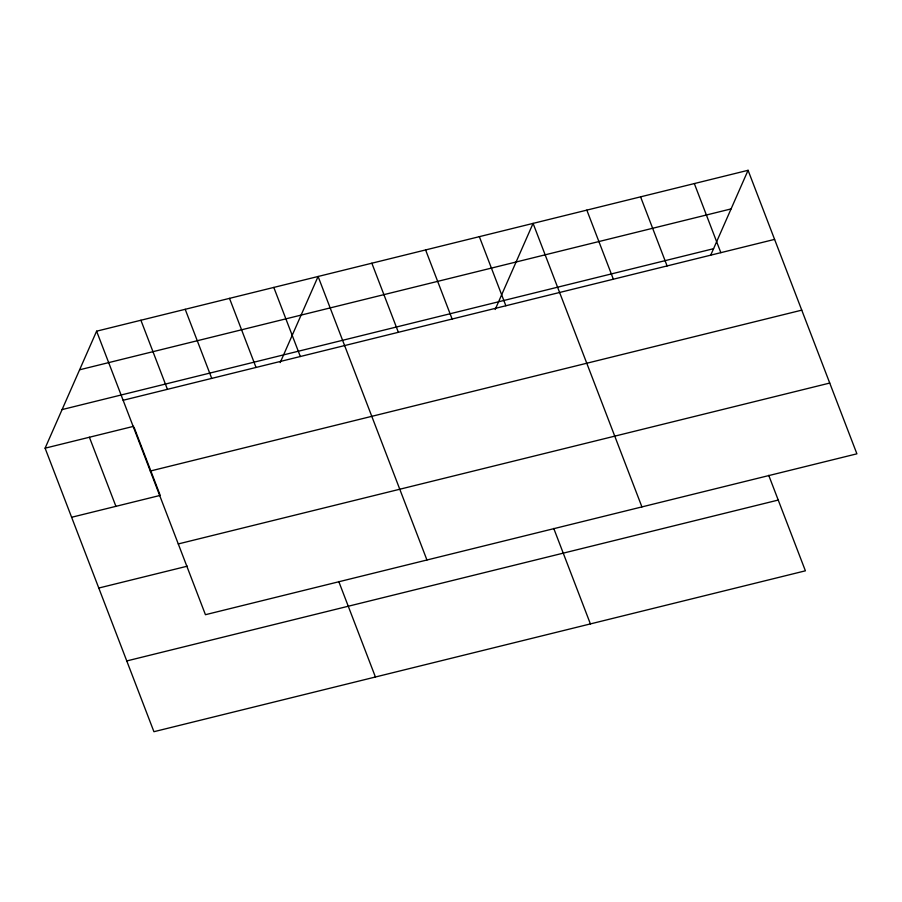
<?xml version="1.0" encoding="UTF-8"?>
<svg xmlns="http://www.w3.org/2000/svg" width="902" height="902" viewBox="0 0 902 902"><rect width="100%" height="100%" fill="white"/><g stroke="black" fill="none" stroke-linecap="round" stroke-linejoin="round"><path stroke-width="1.35" d="M768.729 475.32L805.396 570.819L153.926 731.702L45.1 448.181L96.604 331.181L748.074 170.298L856.9 453.819L205.442 614.702L96.604 331.181M280.195 362.593L318.102 276.486L426.939 559.995M495.175 309.51L533.082 223.392L641.92 506.901M710.731 255.131L748.074 170.298M79.613 369.797L731.071 208.914M62.103 409.576L713.561 248.693M123.134 400.274L774.592 239.391M45.1 448.181L133.699 426.308M150.296 471.036L801.754 310.153M71.619 517.274L160.218 495.401L134.195 427.604M178.28 543.94L829.739 383.057M98.78 588.036L187.379 566.163M126.765 660.941L778.234 500.058M694.326 183.568L720.845 252.673M640.578 196.85L667.097 265.943M586.83 210.121L613.36 279.214M479.345 236.662L505.864 305.755M553.749 528.414L590.404 623.913M425.597 249.933L452.116 319.026M371.849 263.215L398.368 332.308M273.802 287.422L300.332 356.515M338.769 581.508L375.424 676.996M229.503 298.359L256.033 367.452M185.203 309.307L211.733 378.4M140.904 320.244L167.434 389.337M89.399 437.245L115.918 506.338"/></g></svg>
